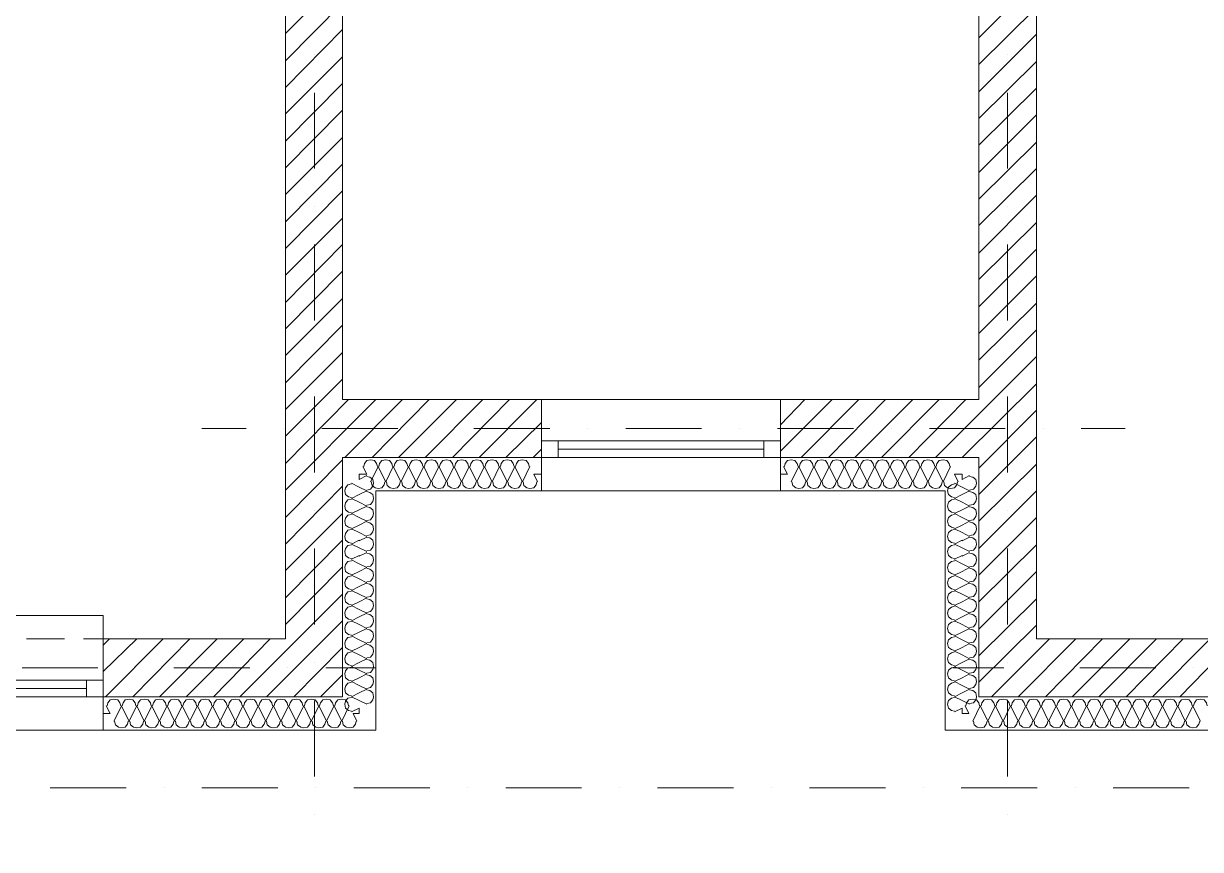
# Model space of a CAD drawing. Header units: millimetres. Extents: x 440 to 72591, y -28954 to 25941.
# Drawn here: x 13177 to 18097, y -24287 to -20837 of the extents above; entities that cross this region are included whole.
import ezdxf

# ---------------------------------------------------------------- set-up
doc = ezdxf.new("R2010")
doc.units = ezdxf.units.MM
doc.layers.add('podkład', color=7, linetype='Continuous')

msp = doc.modelspace()

# ---------------------------------------------------------------- linework, layer by layer
at = {"layer": 'podkład', "color": 7, "lineweight": 5, "transparency": 33554572}
for points in [[(27249.7, -9973.1), (27249.7, -18290.6), (26849.7, -18290.6), (26849.7, -24287.4), (26217.9, -24287.4), (26217.9, -24147.7), (25217.9, -24147.7), (25217.9, -24287.4), (19929, -24287.4), (19929, -23789), (17030.6, -23789), (17030.6, -22789), (14649.7, -22789), (14649.7, -23789), (11751.2, -23789)], [(17170.3, -22290.6), (17170.3, -22027.1)], [(16341.7, -22408), (15341.7, -22408)], [(16341.7, -22649.3), (15341.7, -22649.3), (15411.6, -22649.3), (16271.9, -22649.3), (16271.9, -22579.4)], [(16341.7, -22579.4), (15341.7, -22579.4)], [(15411.6, -22579.4), (15411.6, -22649.3)], [(16271.9, -22614.4), (15411.6, -22614.4)], [(15341.7, -22789), (15341.7, -22649.3), (16341.7, -22649.3), (16341.7, -22789)], [(17411.6, -22738.2), (17411.6, -23001.7)], [(15192.5, -22789), (14932.2, -22789)], [(17411.6, -22979.4), (17411.6, -23239.8)], [(12313.1, -23408), (12313.1, -23309.6), (13510, -23309.6), (13510, -23408)], [(17795.7, -23408), (18056, -23408)], [(13510, -23579.4), (12313.1, -23579.4)], [(13510, -23789), (13510, -23649.3), (13440.1, -23649.3), (12383, -23649.3), (12383, -23579.4)], [(13440.1, -23614.4), (12383, -23614.4)], [(13440.1, -23579.4), (13440.1, -23649.3)]]:
    msp.add_lwpolyline(points, dxfattribs=at)
at = {"layer": 'podkład', "color": 1, "lineweight": 5, "transparency": 33554572}
for points in [[(11452.8, -19830.2), (14271.9, -19830.2), (14271.9, -23408), (13510, -23408), (13510, -23649.3), (14510, -23649.3), (14510, -22649.3), (15341.7, -22649.3), (15341.7, -22408), (14510, -22408), (14510, -17909.6), (14351.2, -17909.6), (14351.2, -17760.4), (14271.9, -17760.4), (14271.9, -18030.2), (13471.9, -18030.2), (13471.9, -17760.4), (13392.5, -17760.4), (13392.5, -17909.6), (11271.9, -17909.6)], [(18170.3, -23649.3), (17170.3, -23649.3), (17170.3, -22649.3), (16341.7, -22649.3), (16341.7, -22408), (17170.3, -22408), (17170.3, -17909.6), (17332.2, -17909.6), (17332.2, -17760.4), (17411.6, -17760.4), (17411.6, -18030.2), (18211.6, -18030.2)], [(20230.6, -19830.2), (17411.6, -19830.2), (17411.6, -23408), (18170.3, -23408)]]:
    msp.add_lwpolyline(points, dxfattribs=at)
at = {"layer": 'podkład', "color": 8, "lineweight": 5, "true_color": 0x808080, "transparency": 33554572}
for points in [[(14271.9, -20877.9), (14510, -20639.8)], [(17170.3, -20896.9), (17411.6, -20655.6)], [(14271.9, -20992.1), (14510, -20750.9)], [(17170.3, -21008), (17411.6, -20769.9)], [(14271.9, -21103.3), (14510, -20862)], [(17170.3, -21122.3), (17411.6, -20881)], [(14271.9, -21214.4), (14510, -20976.3)], [(17170.3, -21233.4), (17411.6, -20995.3)], [(14271.9, -21328.6), (14510, -21087.4)], [(17170.3, -21344.5), (17411.6, -21106.4)], [(14271.9, -21439.8), (14510, -21198.5)], [(17170.3, -21458.8), (17411.6, -21217.5)], [(14271.9, -21550.9), (14510, -21312.8)], [(17170.3, -21569.9), (17411.6, -21331.8)], [(14271.9, -21665.2), (14510, -21423.9)], [(17170.3, -21681), (17411.6, -21442.9)], [(14271.9, -21776.3), (14510, -21535)], [(17170.3, -21795.3), (17411.6, -21554)], [(14271.9, -21887.4), (14510, -21649.3)], [(17170.3, -21906.4), (17411.6, -21668.3)], [(14271.9, -22001.7), (14510, -21760.4)], [(17170.3, -22020.7), (17411.6, -21779.4)], [(14271.9, -22112.8), (14510, -21871.5)], [(17170.3, -22131.8), (17411.6, -21890.6)], [(14271.9, -22223.9), (14510, -21985.8)], [(17170.3, -22242.9), (17411.6, -22004.8)], [(14271.9, -22338.2), (14510, -22096.9)], [(17170.3, -22357.2), (17411.6, -22116)], [(14271.9, -22449.3), (14510, -22211.2)], [(16989.3, -22649.3), (17411.6, -22227.1)], [(14271.9, -22560.4), (14510, -22322.3)], [(17100.4, -22649.3), (17411.6, -22341.3)], [(14271.9, -22674.7), (14535.4, -22408)], [(14271.9, -22785.8), (14649.7, -22408)], [(14519.5, -22649.3), (14760.8, -22408)], [(14633.8, -22649.3), (14871.9, -22408)], [(14744.9, -22649.3), (14986.2, -22408)], [(14856, -22649.3), (15097.3, -22408)], [(14970.3, -22649.3), (15208.4, -22408)], [(15081.4, -22649.3), (15322.7, -22408)], [(16341.7, -22512.8), (16443.3, -22408)], [(16341.7, -22623.9), (16557.6, -22408)], [(16427.4, -22649.3), (16668.7, -22408)], [(16541.7, -22649.3), (16779.8, -22408)], [(16652.8, -22649.3), (16894.1, -22408)], [(16763.9, -22649.3), (17005.2, -22408)], [(16878.2, -22649.3), (17116.3, -22408)], [(17170.3, -22693.7), (17411.6, -22452.5)], [(15192.5, -22649.3), (15341.7, -22503.3)], [(17170.3, -22804.8), (17411.6, -22563.6)], [(15306.8, -22649.3), (15341.7, -22614.4)], [(14271.9, -22900.1), (14510, -22658.8)], [(14656, -22687.4), (14652.8, -22674.7), (14643.3, -22662), (14627.4, -22658.8), (14611.6, -22662), (14602, -22674.7), (14598.9, -22687.4)], [(14719.5, -22687.4), (14716.3, -22674.7), (14706.8, -22662), (14690.9, -22658.8), (14675.1, -22662), (14665.5, -22674.7), (14662.4, -22687.4)], [(14783, -22687.4), (14779.8, -22674.7), (14770.3, -22662), (14754.4, -22658.8), (14738.5, -22662), (14729, -22674.7), (14725.8, -22687.4)], [(14846.5, -22687.4), (14843.3, -22674.7), (14833.8, -22662), (14817.9, -22658.8), (14802, -22662), (14792.5, -22674.7), (14789.3, -22687.4)], [(14910, -22687.4), (14906.8, -22674.7), (14897.3, -22662), (14881.4, -22658.8), (14865.5, -22662), (14856, -22674.7), (14852.8, -22687.4)], [(14973.5, -22687.4), (14970.3, -22674.7), (14960.8, -22662), (14944.9, -22658.8), (14929, -22662), (14919.5, -22674.7), (14916.3, -22687.4)], [(15037, -22687.4), (15033.8, -22674.7), (15024.3, -22662), (15008.4, -22658.8), (14992.5, -22662), (14983, -22674.7), (14979.8, -22687.4)], [(15100.4, -22687.4), (15097.3, -22674.7), (15087.8, -22662), (15071.9, -22658.8), (15056, -22662), (15046.5, -22674.7), (15043.3, -22687.4)], [(15163.9, -22687.4), (15160.8, -22674.7), (15151.2, -22662), (15135.4, -22658.8), (15119.5, -22662), (15110, -22674.7), (15106.8, -22687.4)], [(15227.4, -22687.4), (15224.3, -22674.7), (15214.7, -22662), (15198.9, -22658.8), (15183, -22662), (15173.5, -22674.7), (15170.3, -22687.4)], [(15290.9, -22687.4), (15287.8, -22674.7), (15278.2, -22662), (15262.4, -22658.8), (15246.5, -22662), (15237, -22674.7), (15233.8, -22687.4)], [(16414.7, -22687.4), (16411.6, -22674.7), (16402, -22662), (16386.2, -22658.8), (16370.3, -22662), (16360.8, -22674.7), (16357.6, -22687.4)], [(16478.2, -22687.4), (16475.1, -22674.7), (16465.5, -22662), (16449.7, -22658.8), (16433.8, -22662), (16424.3, -22674.7), (16421.1, -22687.4)], [(16541.7, -22687.4), (16538.5, -22674.7), (16529, -22662), (16513.1, -22658.8), (16497.3, -22662), (16487.8, -22674.7), (16484.6, -22687.4)], [(16605.2, -22687.4), (16602, -22674.7), (16592.5, -22662), (16576.6, -22658.8), (16560.8, -22662), (16551.2, -22674.7), (16548.1, -22687.4)], [(16668.7, -22687.4), (16665.5, -22674.7), (16656, -22662), (16640.1, -22658.8), (16624.3, -22662), (16614.7, -22674.7), (16611.6, -22687.4)], [(16732.2, -22687.4), (16729, -22674.7), (16719.5, -22662), (16703.6, -22658.8), (16687.8, -22662), (16678.2, -22674.7), (16675.1, -22687.4)], [(16795.7, -22687.4), (16792.5, -22674.7), (16783, -22662), (16767.1, -22658.8), (16751.2, -22662), (16741.7, -22674.7), (16738.5, -22687.4)], [(16859.2, -22687.4), (16856, -22674.7), (16846.5, -22662), (16830.6, -22658.8), (16814.7, -22662), (16805.2, -22674.7), (16802, -22687.4)], [(16922.7, -22687.4), (16919.5, -22674.7), (16910, -22662), (16894.1, -22658.8), (16878.2, -22662), (16868.7, -22674.7), (16865.5, -22687.4)], [(16986.2, -22687.4), (16983, -22674.7), (16973.5, -22662), (16957.6, -22658.8), (16941.7, -22662), (16932.2, -22674.7), (16929, -22687.4)], [(17049.7, -22687.4), (17046.5, -22674.7), (17037, -22662), (17021.1, -22658.8), (17005.2, -22662), (16995.7, -22674.7), (16992.5, -22687.4)], [(17170.3, -22916), (17411.6, -22677.9)], [(14595.7, -22687.4), (14611.6, -22719.1), (14579.8, -22719.1), (14579.8, -22741.3), (14611.6, -22725.5)], [(14611.6, -22785.8), (14627.4, -22782.6), (14637, -22769.9), (14640.1, -22757.2), (14637, -22741.3), (14624.3, -22731.8), (14611.6, -22728.6)], [(15294.1, -22687.4), (15278.2, -22719.1), (15262.4, -22750.9), (15246.5, -22719.1), (15230.6, -22687.4), (15214.7, -22719.1), (15198.9, -22750.9), (15183, -22719.1), (15167.1, -22687.4), (15151.2, -22719.1), (15135.4, -22750.9), (15119.5, -22719.1), (15103.6, -22687.4), (15087.8, -22719.1), (15071.9, -22750.9), (15056, -22719.1), (15040.1, -22687.4), (15024.3, -22719.1), (15008.4, -22750.9), (14992.5, -22719.1), (14976.6, -22687.4), (14960.8, -22719.1), (14944.9, -22750.9), (14929, -22719.1), (14913.1, -22687.4), (14897.3, -22719.1), (14881.4, -22750.9), (14865.5, -22719.1), (14849.7, -22687.4), (14833.8, -22719.1), (14817.9, -22750.9), (14802, -22719.1), (14786.2, -22687.4), (14770.3, -22719.1), (14754.4, -22750.9), (14738.5, -22719.1), (14722.7, -22687.4), (14706.8, -22719.1), (14690.9, -22750.9), (14675.1, -22719.1), (14659.2, -22687.4), (14643.3, -22719.1), (14627.4, -22750.9)], [(15341.7, -22719.1), (15310, -22719.1), (15325.8, -22750.9)], [(16341.7, -22719.1), (16370.3, -22719.1), (16354.4, -22687.4)], [(17052.8, -22687.4), (17037, -22719.1), (17021.1, -22750.9), (17005.2, -22719.1), (16989.3, -22687.4), (16973.5, -22719.1), (16957.6, -22750.9), (16941.7, -22719.1), (16925.8, -22687.4), (16910, -22719.1), (16894.1, -22750.9), (16878.2, -22719.1), (16862.4, -22687.4), (16846.5, -22719.1), (16830.6, -22750.9), (16814.7, -22719.1), (16798.9, -22687.4), (16783, -22719.1), (16767.1, -22750.9), (16751.2, -22719.1), (16735.4, -22687.4), (16719.5, -22719.1), (16703.6, -22750.9), (16687.8, -22719.1), (16671.9, -22687.4), (16656, -22719.1), (16640.1, -22750.9), (16624.3, -22719.1), (16608.4, -22687.4), (16592.5, -22719.1), (16576.6, -22750.9), (16560.8, -22719.1), (16544.9, -22687.4), (16529, -22719.1), (16513.1, -22750.9), (16497.3, -22719.1), (16481.4, -22687.4), (16465.5, -22719.1), (16449.7, -22750.9), (16433.8, -22719.1), (16417.9, -22687.4), (16402, -22719.1), (16386.2, -22750.9)], [(17132.2, -22725.5), (17100.4, -22741.3), (17100.4, -22719.1), (17068.7, -22719.1), (17084.6, -22750.9)], [(17132.2, -22785.8), (17148.1, -22782.6), (17157.6, -22769.9), (17160.8, -22757.2), (17157.6, -22741.3), (17144.9, -22731.8), (17132.2, -22728.6)], [(14271.9, -23011.2), (14510, -22769.9)], [(14548.1, -22760.4), (14532.2, -22763.6), (14522.7, -22776.3), (14519.5, -22789), (14522.7, -22804.8), (14535.4, -22814.4), (14548.1, -22817.5)], [(14611.6, -22979.4), (14579.8, -22963.6), (14548.1, -22947.7), (14579.8, -22931.8), (14611.6, -22916), (14579.8, -22900.1), (14548.1, -22884.2), (14579.8, -22868.3), (14611.6, -22852.5), (14579.8, -22836.6), (14548.1, -22820.7), (14579.8, -22804.8), (14611.6, -22789), (14579.8, -22773.1), (14548.1, -22757.2)], [(14630.6, -22750.9), (14633.8, -22766.7), (14646.5, -22776.3), (14659.2, -22779.4), (14675.1, -22776.3), (14684.6, -22763.6), (14687.8, -22750.9)], [(14694.1, -22750.9), (14697.3, -22766.7), (14710, -22776.3), (14722.7, -22779.4), (14738.5, -22776.3), (14748.1, -22763.6), (14751.2, -22750.9)], [(14757.6, -22750.9), (14760.8, -22766.7), (14773.5, -22776.3), (14786.2, -22779.4), (14802, -22776.3), (14811.6, -22763.6), (14814.7, -22750.9)], [(14821.1, -22750.9), (14824.3, -22766.7), (14837, -22776.3), (14849.7, -22779.4), (14865.5, -22776.3), (14875.1, -22763.6), (14878.2, -22750.9)], [(14884.6, -22750.9), (14887.7, -22766.7), (14900.4, -22776.3), (14913.1, -22779.4), (14929, -22776.3), (14938.5, -22763.6), (14941.7, -22750.9)], [(14948.1, -22750.9), (14951.2, -22766.7), (14963.9, -22776.3), (14976.6, -22779.4), (14992.5, -22776.3), (15002, -22763.6), (15005.2, -22750.9)], [(15011.6, -22750.9), (15014.7, -22766.7), (15027.4, -22776.3), (15040.1, -22779.4), (15056, -22776.3), (15065.5, -22763.6), (15068.7, -22750.9)], [(15075.1, -22750.9), (15078.2, -22766.7), (15090.9, -22776.3), (15103.6, -22779.4), (15119.5, -22776.3), (15129, -22763.6), (15132.2, -22750.9)], [(15138.5, -22750.9), (15141.7, -22766.7), (15154.4, -22776.3), (15167.1, -22779.4), (15183, -22776.3), (15192.5, -22763.6), (15195.7, -22750.9)], [(15202, -22750.9), (15205.2, -22766.7), (15217.9, -22776.3), (15230.6, -22779.4), (15246.5, -22776.3), (15256, -22763.6), (15259.2, -22750.9)], [(15265.5, -22750.9), (15268.7, -22766.7), (15281.4, -22776.3), (15294.1, -22779.4), (15310, -22776.3), (15319.5, -22763.6), (15322.7, -22750.9)], [(16389.3, -22750.9), (16392.5, -22766.7), (16405.2, -22776.3), (16417.9, -22779.4), (16433.8, -22776.3), (16443.3, -22763.6), (16446.5, -22750.9)], [(16452.8, -22750.9), (16456, -22766.7), (16468.7, -22776.3), (16481.4, -22779.4), (16497.3, -22776.3), (16506.8, -22763.6), (16510, -22750.9)], [(16516.3, -22750.9), (16519.5, -22766.7), (16532.2, -22776.3), (16544.9, -22779.4), (16560.8, -22776.3), (16570.3, -22763.6), (16573.5, -22750.9)], [(16579.8, -22750.9), (16583, -22766.7), (16595.7, -22776.3), (16608.4, -22779.4), (16624.3, -22776.3), (16633.8, -22763.6), (16637, -22750.9)], [(16643.3, -22750.9), (16646.5, -22766.7), (16659.2, -22776.3), (16671.9, -22779.4), (16687.8, -22776.3), (16697.3, -22763.6), (16700.4, -22750.9)], [(16706.8, -22750.9), (16710, -22766.7), (16722.7, -22776.3), (16735.4, -22779.4), (16751.2, -22776.3), (16760.8, -22763.6), (16763.9, -22750.9)], [(16770.3, -22750.9), (16773.5, -22766.7), (16786.2, -22776.3), (16798.9, -22779.4), (16814.7, -22776.3), (16824.3, -22763.6), (16827.4, -22750.9)], [(16833.8, -22750.9), (16837, -22766.7), (16849.7, -22776.3), (16862.4, -22779.4), (16878.2, -22776.3), (16887.7, -22763.6), (16890.9, -22750.9)], [(16897.3, -22750.9), (16900.4, -22766.7), (16913.1, -22776.3), (16925.8, -22779.4), (16941.7, -22776.3), (16951.2, -22763.6), (16954.4, -22750.9)], [(16960.8, -22750.9), (16963.9, -22766.7), (16976.6, -22776.3), (16989.3, -22779.4), (17005.2, -22776.3), (17014.7, -22763.6), (17017.9, -22750.9)], [(17024.3, -22750.9), (17027.4, -22766.7), (17040.1, -22776.3), (17052.8, -22779.4), (17068.7, -22776.3), (17078.2, -22763.6), (17081.4, -22750.9)], [(17068.7, -22760.4), (17056, -22763.6), (17043.3, -22773.1), (17040.1, -22789), (17043.3, -22804.8), (17056, -22814.4), (17068.7, -22817.5)], [(17132.2, -22979.4), (17100.4, -22963.6), (17068.7, -22947.7), (17100.4, -22931.8), (17132.2, -22916), (17100.4, -22900.1), (17068.7, -22884.2), (17100.4, -22868.3), (17132.2, -22852.5), (17100.4, -22836.6), (17068.7, -22820.7), (17100.4, -22804.8), (17132.2, -22789), (17100.4, -22773.1), (17068.7, -22757.2)], [(14548.1, -22823.9), (14532.2, -22827.1), (14522.7, -22839.8), (14519.5, -22852.5), (14522.7, -22868.3), (14535.4, -22877.9), (14548.1, -22881)], [(14611.6, -22849.3), (14627.4, -22846.1), (14637, -22833.4), (14640.1, -22820.7), (14637, -22804.8), (14624.3, -22795.3), (14611.6, -22792.1)], [(17068.7, -22823.9), (17056, -22827.1), (17043.3, -22836.6), (17040.1, -22852.5), (17043.3, -22868.3), (17056, -22877.9), (17068.7, -22881)], [(17132.2, -22849.3), (17148.1, -22846.1), (17157.6, -22833.4), (17160.8, -22820.7), (17157.6, -22804.8), (17144.9, -22795.3), (17132.2, -22792.1)], [(17170.3, -23030.2), (17411.6, -22789)], [(14611.6, -22912.8), (14627.4, -22909.6), (14637, -22896.9), (14640.1, -22884.2), (14637, -22868.3), (14624.3, -22858.8), (14611.6, -22855.6)], [(17132.2, -22912.8), (17148.1, -22909.6), (17157.6, -22896.9), (17160.8, -22884.2), (17157.6, -22868.3), (17144.9, -22858.8), (17132.2, -22855.6)], [(14271.9, -23122.3), (14510, -22884.2)], [(14548.1, -22887.4), (14532.2, -22890.6), (14522.7, -22903.3), (14519.5, -22916), (14522.7, -22931.8), (14535.4, -22941.3), (14548.1, -22944.5)], [(14611.6, -22976.3), (14627.4, -22973.1), (14637, -22960.4), (14640.1, -22947.7), (14637, -22931.8), (14624.3, -22922.3), (14611.6, -22919.1)], [(17068.7, -22887.4), (17056, -22890.6), (17043.3, -22900.1), (17040.1, -22916), (17043.3, -22931.8), (17056, -22941.3), (17068.7, -22944.5)], [(17132.2, -22976.3), (17148.1, -22973.1), (17157.6, -22960.4), (17160.8, -22947.7), (17157.6, -22931.8), (17144.9, -22922.3), (17132.2, -22919.1)], [(17170.3, -23141.3), (17411.6, -22900.1)], [(14548.1, -22950.9), (14532.2, -22954), (14522.7, -22966.7), (14519.5, -22979.4), (14522.7, -22995.3), (14535.4, -23004.8), (14548.1, -23008)], [(17068.7, -22950.9), (17056, -22954), (17043.3, -22963.6), (17040.1, -22979.4), (17043.3, -22995.3), (17056, -23004.8), (17068.7, -23008)], [(14271.9, -23236.6), (14510, -22995.3)], [(14548.1, -23014.4), (14532.2, -23017.5), (14522.7, -23030.2), (14519.5, -23042.9), (14522.7, -23058.8), (14535.4, -23068.3), (14548.1, -23071.5)], [(14611.6, -23039.8), (14627.4, -23036.6), (14637, -23023.9), (14640.1, -23011.2), (14637, -22995.3), (14624.3, -22985.8), (14611.6, -22982.6), (14579.8, -22998.5), (14579.8, -22995.3), (14548.1, -23011.2), (14579.8, -23027.1), (14611.6, -23042.9)], [(17068.7, -23014.4), (17056, -23017.5), (17043.3, -23027.1), (17040.1, -23042.9), (17043.3, -23058.8), (17056, -23068.3), (17068.7, -23071.5)], [(17132.2, -23039.8), (17148.1, -23036.6), (17157.6, -23023.9), (17160.8, -23011.2), (17157.6, -22995.3), (17144.9, -22985.8), (17132.2, -22982.6), (17100.4, -22998.5), (17100.4, -22995.3), (17068.7, -23011.2), (17100.4, -23027.1), (17132.2, -23042.9)], [(17170.3, -23252.5), (17411.6, -23014.4)], [(14611.6, -23046.1), (14579.8, -23062), (14579.8, -23058.8), (14548.1, -23074.7)], [(14611.6, -23106.4), (14627.4, -23103.3), (14637, -23090.6), (14640.1, -23077.9), (14637, -23062), (14624.3, -23052.5), (14611.6, -23049.3)], [(17132.2, -23046.1), (17100.4, -23062), (17100.4, -23058.8), (17068.7, -23074.7)], [(17132.2, -23106.4), (17148.1, -23103.3), (17157.6, -23090.6), (17160.8, -23077.9), (17157.6, -23062), (17144.9, -23052.5), (17132.2, -23049.3)], [(14271.9, -23347.7), (14510, -23106.4)], [(14548.1, -23081), (14532.2, -23084.2), (14522.7, -23096.9), (14519.5, -23109.6), (14522.7, -23125.5), (14535.4, -23135), (14548.1, -23138.2)], [(14611.6, -23681), (14579.8, -23665.2), (14548.1, -23649.3), (14579.8, -23633.4), (14611.6, -23617.5), (14579.8, -23601.7), (14548.1, -23585.8), (14579.8, -23569.9), (14611.6, -23554), (14579.8, -23538.2), (14548.1, -23522.3), (14579.8, -23506.4), (14611.6, -23490.6), (14579.8, -23474.7), (14548.1, -23458.8), (14579.8, -23442.9), (14611.6, -23427.1), (14579.8, -23411.2), (14548.1, -23395.3), (14579.8, -23379.4), (14611.6, -23363.6), (14579.8, -23347.7), (14548.1, -23331.8), (14579.8, -23315.9), (14611.6, -23300.1), (14579.8, -23284.2), (14548.1, -23268.3), (14579.8, -23252.5), (14611.6, -23236.6), (14579.8, -23220.7), (14548.1, -23204.8), (14579.8, -23189), (14611.6, -23173.1), (14579.8, -23157.2), (14548.1, -23141.3), (14579.8, -23125.5), (14611.6, -23109.6), (14579.8, -23093.7), (14548.1, -23077.9)], [(14611.6, -23169.9), (14627.4, -23166.7), (14637, -23154), (14640.1, -23141.3), (14637, -23125.5), (14624.3, -23116), (14611.6, -23112.8)], [(17068.7, -23081), (17056, -23084.2), (17043.3, -23093.7), (17040.1, -23109.6), (17043.3, -23125.5), (17056, -23135), (17068.7, -23138.2)], [(17132.2, -23681), (17100.4, -23665.2), (17068.7, -23649.3), (17100.4, -23633.4), (17132.2, -23617.5), (17100.4, -23601.7), (17068.7, -23585.8), (17100.4, -23569.9), (17132.2, -23554), (17100.4, -23538.2), (17068.7, -23522.3), (17100.4, -23506.4), (17132.2, -23490.6), (17100.4, -23474.7), (17068.7, -23458.8), (17100.4, -23442.9), (17132.2, -23427.1), (17100.4, -23411.2), (17068.7, -23395.3), (17100.4, -23379.4), (17132.2, -23363.6), (17100.4, -23347.7), (17068.7, -23331.8), (17100.4, -23315.9), (17132.2, -23300.1), (17100.4, -23284.2), (17068.7, -23268.3), (17100.4, -23252.5), (17132.2, -23236.6), (17100.4, -23220.7), (17068.7, -23204.8), (17100.4, -23189), (17132.2, -23173.1), (17100.4, -23157.2), (17068.7, -23141.3), (17100.4, -23125.5), (17132.2, -23109.6), (17100.4, -23093.7), (17068.7, -23077.9)], [(17132.2, -23169.9), (17148.1, -23166.7), (17157.6, -23154), (17160.8, -23141.3), (17157.6, -23125.5), (17144.9, -23116), (17132.2, -23112.8)], [(17170.3, -23366.7), (17411.6, -23125.5)], [(14548.1, -23144.5), (14532.2, -23147.7), (14522.7, -23160.4), (14519.5, -23173.1), (14522.7, -23189), (14535.4, -23198.5), (14548.1, -23201.7)], [(17068.7, -23144.5), (17056, -23147.7), (17043.3, -23157.2), (17040.1, -23173.1), (17043.3, -23189), (17056, -23198.5), (17068.7, -23201.7)], [(14081.4, -23649.3), (14510, -23220.7)], [(14548.1, -23208), (14532.2, -23211.2), (14522.7, -23223.9), (14519.5, -23236.6), (14522.7, -23252.5), (14535.4, -23262), (14548.1, -23265.2)], [(14611.6, -23233.4), (14627.4, -23230.2), (14637, -23217.5), (14640.1, -23204.8), (14637, -23189), (14624.3, -23179.4), (14611.6, -23176.3)], [(17068.7, -23208), (17056, -23211.2), (17043.3, -23220.7), (17040.1, -23236.6), (17043.3, -23252.5), (17056, -23262), (17068.7, -23265.2)], [(17132.2, -23233.4), (17148.1, -23230.2), (17157.6, -23217.5), (17160.8, -23204.8), (17157.6, -23189), (17144.9, -23179.4), (17132.2, -23176.3)], [(14548.1, -23271.5), (14532.2, -23274.7), (14522.7, -23287.4), (14519.5, -23300.1), (14522.7, -23315.9), (14535.4, -23325.5), (14548.1, -23328.6)], [(14611.6, -23296.9), (14627.4, -23293.7), (14637, -23281), (14640.1, -23268.3), (14637, -23252.5), (14624.3, -23242.9), (14611.6, -23239.8)], [(17068.7, -23271.5), (17056, -23274.7), (17043.3, -23284.2), (17040.1, -23300.1), (17043.3, -23315.9), (17056, -23325.5), (17068.7, -23328.6)], [(17132.2, -23296.9), (17148.1, -23293.7), (17157.6, -23281), (17160.8, -23268.3), (17157.6, -23252.5), (17144.9, -23242.9), (17132.2, -23239.8)], [(17170.3, -23477.9), (17411.6, -23239.8)], [(14611.6, -23360.4), (14627.4, -23357.2), (14637, -23344.5), (14640.1, -23331.8), (14637, -23315.9), (14624.3, -23306.4), (14611.6, -23303.3)], [(17132.2, -23360.4), (17148.1, -23357.2), (17157.6, -23344.5), (17160.8, -23331.8), (17157.6, -23315.9), (17144.9, -23306.4), (17132.2, -23303.3)], [(14192.5, -23649.3), (14510, -23331.8)], [(14548.1, -23335), (14532.2, -23338.2), (14522.7, -23350.9), (14519.5, -23363.6), (14522.7, -23379.4), (14535.4, -23389), (14548.1, -23392.1)], [(14611.6, -23423.9), (14627.4, -23420.7), (14637, -23408), (14640.1, -23395.3), (14637, -23379.4), (14624.3, -23369.9), (14611.6, -23366.7)], [(17068.7, -23335), (17056, -23338.2), (17043.3, -23347.7), (17040.1, -23363.6), (17043.3, -23379.4), (17056, -23389), (17068.7, -23392.1)], [(17132.2, -23423.9), (17148.1, -23420.7), (17157.6, -23408), (17160.8, -23395.3), (17157.6, -23379.4), (17144.9, -23369.9), (17132.2, -23366.7)], [(17170.3, -23589), (17411.6, -23350.9)], [(13510, -23433.4), (13535.4, -23408)], [(13510, -23544.5), (13649.7, -23408)], [(13519.5, -23649.3), (13760.8, -23408)], [(13633.8, -23649.3), (13871.9, -23408)], [(13744.9, -23649.3), (13986.2, -23408)], [(13856, -23649.3), (14097.3, -23408)], [(13970.3, -23649.3), (14208.4, -23408)], [(14548.1, -23398.5), (14532.2, -23401.7), (14522.7, -23414.4), (14519.5, -23427.1), (14522.7, -23442.9), (14535.4, -23452.5), (14548.1, -23455.6)], [(17068.7, -23398.5), (17056, -23401.7), (17043.3, -23411.2), (17040.1, -23427.1), (17043.3, -23442.9), (17056, -23452.5), (17068.7, -23455.6)], [(17224.3, -23649.3), (17465.5, -23408)], [(17335.4, -23649.3), (17576.6, -23408)], [(17449.7, -23649.3), (17687.7, -23408)], [(17560.8, -23649.3), (17802, -23408)], [(17671.9, -23649.3), (17913.1, -23408)], [(17786.2, -23649.3), (18024.3, -23408)], [(17897.3, -23649.3), (18138.5, -23408)], [(14306.8, -23649.3), (14510, -23442.9)], [(14548.1, -23462), (14532.2, -23465.2), (14522.7, -23477.9), (14519.5, -23490.6), (14522.7, -23506.4), (14535.4, -23516), (14548.1, -23519.1)], [(14611.6, -23487.4), (14627.4, -23484.2), (14637, -23471.5), (14640.1, -23458.8), (14637, -23442.9), (14624.3, -23433.4), (14611.6, -23430.2)], [(17068.7, -23462), (17056, -23465.2), (17043.3, -23474.7), (17040.1, -23490.6), (17043.3, -23506.4), (17056, -23516), (17068.7, -23519.1)], [(17132.2, -23487.4), (17148.1, -23484.2), (17157.6, -23471.5), (17160.8, -23458.8), (17157.6, -23442.9), (17144.9, -23433.4), (17132.2, -23430.2)], [(14611.6, -23550.9), (14627.4, -23547.7), (14637, -23535), (14640.1, -23522.3), (14637, -23506.4), (14624.3, -23496.9), (14611.6, -23493.7)], [(17132.2, -23550.9), (17148.1, -23547.7), (17157.6, -23535), (17160.8, -23522.3), (17157.6, -23506.4), (17144.9, -23496.9), (17132.2, -23493.7)], [(18011.6, -23649.3), (18170.3, -23487.4)], [(14417.9, -23649.3), (14510, -23557.2)], [(14548.1, -23525.5), (14532.2, -23528.6), (14522.7, -23541.3), (14519.5, -23554), (14522.7, -23569.9), (14535.4, -23579.4), (14548.1, -23582.6)], [(14611.6, -23614.4), (14627.4, -23611.2), (14637, -23598.5), (14640.1, -23585.8), (14637, -23569.9), (14624.3, -23560.4), (14611.6, -23557.2)], [(17068.7, -23525.5), (17056, -23528.6), (17043.3, -23538.2), (17040.1, -23554), (17043.3, -23569.9), (17056, -23579.4), (17068.7, -23582.6)], [(17132.2, -23614.4), (17148.1, -23611.2), (17157.6, -23598.5), (17160.8, -23585.8), (17157.6, -23569.9), (17144.9, -23560.4), (17132.2, -23557.2)], [(14548.1, -23589), (14532.2, -23592.1), (14522.7, -23604.8), (14519.5, -23617.5), (14522.7, -23633.4), (14535.4, -23642.9), (14548.1, -23646.1)], [(17068.7, -23589), (17056, -23592.1), (17043.3, -23601.7), (17040.1, -23617.5), (17043.3, -23633.4), (17056, -23642.9), (17068.7, -23646.1)], [(13583, -23687.4), (13579.8, -23674.7), (13570.3, -23662), (13554.4, -23658.8), (13538.5, -23662), (13529, -23674.7), (13525.8, -23687.4)], [(13646.5, -23687.4), (13643.3, -23674.7), (13633.8, -23662), (13617.9, -23658.8), (13602, -23662), (13592.5, -23674.7), (13589.3, -23687.4)], [(13710, -23687.4), (13706.8, -23674.7), (13697.3, -23662), (13681.4, -23658.8), (13665.5, -23662), (13656, -23674.7), (13652.8, -23687.4)], [(13773.5, -23687.4), (13770.3, -23674.7), (13760.8, -23662), (13744.9, -23658.8), (13729, -23662), (13719.5, -23674.7), (13716.3, -23687.4)], [(13837, -23687.4), (13833.8, -23674.7), (13824.3, -23662), (13808.4, -23658.8), (13792.5, -23662), (13783, -23674.7), (13779.8, -23687.4)], [(13900.4, -23687.4), (13897.3, -23674.7), (13887.8, -23662), (13871.9, -23658.8), (13856, -23662), (13846.5, -23674.7), (13843.3, -23687.4)], [(13963.9, -23687.4), (13960.8, -23674.7), (13951.2, -23662), (13935.4, -23658.8), (13919.5, -23662), (13910, -23674.7), (13906.8, -23687.4)], [(14027.4, -23687.4), (14024.3, -23674.7), (14014.7, -23662), (13998.9, -23658.8), (13983, -23662), (13973.5, -23674.7), (13970.3, -23687.4)], [(14090.9, -23687.4), (14087.8, -23674.7), (14078.2, -23662), (14062.4, -23658.8), (14046.5, -23662), (14037, -23674.7), (14033.8, -23687.4)], [(14154.4, -23687.4), (14151.2, -23674.7), (14141.7, -23662), (14125.8, -23658.8), (14110, -23662), (14100.5, -23674.7), (14097.3, -23687.4)], [(14217.9, -23687.4), (14214.7, -23674.7), (14205.2, -23662), (14189.3, -23658.8), (14173.5, -23662), (14163.9, -23674.7), (14160.8, -23687.4)], [(14281.4, -23687.4), (14278.2, -23674.7), (14268.7, -23662), (14252.8, -23658.8), (14237, -23662), (14227.4, -23674.7), (14224.3, -23687.4)], [(14344.9, -23687.4), (14341.7, -23674.7), (14332.2, -23662), (14316.3, -23658.8), (14300.4, -23662), (14290.9, -23674.7), (14287.8, -23687.4)], [(14408.4, -23687.4), (14405.2, -23674.7), (14395.7, -23662), (14379.8, -23658.8), (14363.9, -23662), (14354.4, -23674.7), (14351.2, -23687.4)], [(14471.9, -23687.4), (14468.7, -23674.7), (14459.2, -23662), (14443.3, -23658.8), (14427.4, -23662), (14417.9, -23674.7), (14414.7, -23687.4)], [(14535.4, -23687.4), (14532.2, -23674.7), (14522.7, -23662), (14506.8, -23658.8), (14490.9, -23662), (14481.4, -23674.7), (14478.2, -23687.4)], [(14548.1, -23652.5), (14532.2, -23655.6), (14522.7, -23668.3), (14519.5, -23681), (14522.7, -23696.9), (14535.4, -23706.4), (14548.1, -23709.6)], [(14611.6, -23677.9), (14627.4, -23674.7), (14637, -23662), (14640.1, -23649.3), (14637, -23633.4), (14624.3, -23623.9), (14611.6, -23620.7)], [(17068.7, -23652.5), (17056, -23655.6), (17043.3, -23665.2), (17040.1, -23681), (17043.3, -23696.9), (17056, -23706.4), (17068.7, -23709.6)], [(17173.5, -23687.4), (17170.3, -23674.7), (17160.8, -23662), (17144.9, -23658.8), (17129, -23662), (17119.5, -23674.7), (17116.3, -23687.4)], [(17132.2, -23677.9), (17148.1, -23674.7), (17157.6, -23662), (17160.8, -23649.3), (17157.6, -23633.4), (17144.9, -23623.9), (17132.2, -23620.7)], [(17237, -23687.4), (17233.8, -23674.7), (17224.3, -23662), (17208.4, -23658.8), (17192.5, -23662), (17183, -23674.7), (17179.8, -23687.4)], [(17300.4, -23687.4), (17297.3, -23674.7), (17287.8, -23662), (17271.9, -23658.8), (17256, -23662), (17246.5, -23674.7), (17243.3, -23687.4)], [(17363.9, -23687.4), (17360.8, -23674.7), (17351.2, -23662), (17335.4, -23658.8), (17319.5, -23662), (17310, -23674.7), (17306.8, -23687.4)], [(17427.4, -23687.4), (17424.3, -23674.7), (17414.7, -23662), (17398.9, -23658.8), (17383, -23662), (17373.5, -23674.7), (17370.3, -23687.4)], [(17490.9, -23687.4), (17487.7, -23674.7), (17478.2, -23662), (17462.4, -23658.8), (17446.5, -23662), (17437, -23674.7), (17433.8, -23687.4)], [(17554.4, -23687.4), (17551.2, -23674.7), (17541.7, -23662), (17525.8, -23658.8), (17510, -23662), (17500.4, -23674.7), (17497.3, -23687.4)], [(17617.9, -23687.4), (17614.7, -23674.7), (17605.2, -23662), (17589.3, -23658.8), (17573.5, -23662), (17563.9, -23674.7), (17560.8, -23687.4)], [(17681.4, -23687.4), (17678.2, -23674.7), (17668.7, -23662), (17652.8, -23658.8), (17637, -23662), (17627.4, -23674.7), (17624.3, -23687.4)], [(17744.9, -23687.4), (17741.7, -23674.7), (17732.2, -23662), (17716.3, -23658.8), (17700.4, -23662), (17690.9, -23674.7), (17687.7, -23687.4)], [(17808.4, -23687.4), (17805.2, -23674.7), (17795.7, -23662), (17779.8, -23658.8), (17763.9, -23662), (17754.4, -23674.7), (17751.2, -23687.4)], [(17871.9, -23687.4), (17868.7, -23674.7), (17859.2, -23662), (17843.3, -23658.8), (17827.4, -23662), (17817.9, -23674.7), (17814.7, -23687.4)], [(17935.4, -23687.4), (17932.2, -23674.7), (17922.7, -23662), (17906.8, -23658.8), (17890.9, -23662), (17881.4, -23674.7), (17878.2, -23687.4)], [(17998.9, -23687.4), (17995.7, -23674.7), (17986.2, -23662), (17970.3, -23658.8), (17954.4, -23662), (17944.9, -23674.7), (17941.7, -23687.4)], [(18062.4, -23687.4), (18059.2, -23674.7), (18049.7, -23662), (18033.8, -23658.8), (18017.9, -23662), (18008.4, -23674.7), (18005.2, -23687.4)], [(18125.8, -23687.4), (18122.7, -23674.7), (18113.1, -23662), (18097.3, -23658.8), (18081.4, -23662), (18071.9, -23674.7), (18068.7, -23687.4)], [(13510, -23719.1), (13538.5, -23719.1), (13522.7, -23687.4)], [(14538.5, -23687.4), (14522.7, -23719.1), (14506.8, -23750.9), (14490.9, -23719.1), (14475.1, -23687.4), (14459.2, -23719.1), (14443.3, -23750.9), (14427.4, -23719.1), (14411.6, -23687.4), (14395.7, -23719.1), (14379.8, -23750.9), (14363.9, -23719.1), (14348.1, -23687.4), (14332.2, -23719.1), (14316.3, -23750.9), (14300.4, -23719.1), (14284.6, -23687.4), (14268.7, -23719.1), (14252.8, -23750.9), (14237, -23719.1), (14221.1, -23687.4), (14205.2, -23719.1), (14189.3, -23750.9), (14173.5, -23719.1), (14157.6, -23687.4), (14141.7, -23719.1), (14125.8, -23750.9), (14110, -23719.1), (14094.1, -23687.4), (14078.2, -23719.1), (14062.4, -23750.9), (14046.5, -23719.1), (14030.6, -23687.4), (14014.7, -23719.1), (13998.9, -23750.9), (13983, -23719.1), (13967.1, -23687.4), (13951.2, -23719.1), (13935.4, -23750.9), (13919.5, -23719.1), (13903.6, -23687.4), (13887.8, -23719.1), (13871.9, -23750.9), (13856, -23719.1), (13840.1, -23687.4), (13824.3, -23719.1), (13808.4, -23750.9), (13792.5, -23719.1), (13776.6, -23687.4), (13760.8, -23719.1), (13744.9, -23750.9), (13729, -23719.1), (13713.1, -23687.4), (13697.3, -23719.1), (13681.4, -23750.9), (13665.5, -23719.1), (13649.7, -23687.4), (13633.8, -23719.1), (13617.9, -23750.9), (13602, -23719.1), (13586.2, -23687.4), (13570.3, -23719.1), (13554.4, -23750.9)], [(14570.3, -23750.9), (14554.4, -23719.1), (14579.8, -23719.1), (14579.8, -23696.9), (14548.1, -23712.8)], [(17113.1, -23687.4), (17129, -23719.1), (17100.4, -23719.1), (17100.4, -23696.9), (17068.7, -23712.8)], [(17144.9, -23750.9), (17160.8, -23719.1), (17176.6, -23687.4), (17192.5, -23719.1), (17208.4, -23750.9), (17224.3, -23719.1), (17240.1, -23687.4), (17256, -23719.1), (17271.9, -23750.9), (17287.8, -23719.1), (17303.6, -23687.4), (17319.5, -23719.1), (17335.4, -23750.9), (17351.2, -23719.1), (17367.1, -23687.4), (17383, -23719.1), (17398.9, -23750.9), (17414.7, -23719.1), (17430.6, -23687.4), (17446.5, -23719.1), (17462.4, -23750.9), (17478.2, -23719.1), (17494.1, -23687.4), (17510, -23719.1), (17525.8, -23750.9), (17541.7, -23719.1), (17557.6, -23687.4), (17573.5, -23719.1), (17589.3, -23750.9), (17605.2, -23719.1), (17621.1, -23687.4), (17637, -23719.1), (17652.8, -23750.9), (17668.7, -23719.1), (17684.6, -23687.4), (17700.4, -23719.1), (17716.3, -23750.9), (17732.2, -23719.1), (17748.1, -23687.4), (17763.9, -23719.1), (17779.8, -23750.9), (17795.7, -23719.1), (17811.6, -23687.4), (17827.4, -23719.1), (17843.3, -23750.9), (17859.2, -23719.1), (17875.1, -23687.4), (17890.9, -23719.1), (17906.8, -23750.9), (17922.7, -23719.1), (17938.5, -23687.4), (17954.4, -23719.1), (17970.3, -23750.9), (17986.2, -23719.1), (18002, -23687.4), (18017.9, -23719.1), (18033.8, -23750.9), (18049.7, -23719.1), (18065.5, -23687.4), (18081.4, -23719.1), (18097.3, -23750.9)], [(13557.6, -23750.9), (13560.8, -23766.7), (13573.5, -23776.3), (13586.2, -23779.4), (13602, -23776.3), (13611.6, -23763.6), (13614.7, -23750.9)], [(13621.1, -23750.9), (13624.3, -23766.7), (13637, -23776.3), (13649.7, -23779.4), (13665.5, -23776.3), (13675.1, -23763.6), (13678.2, -23750.9)], [(13684.6, -23750.9), (13687.8, -23766.7), (13700.4, -23776.3), (13713.1, -23779.4), (13729, -23776.3), (13738.5, -23763.6), (13741.7, -23750.9)], [(13748.1, -23750.9), (13751.2, -23766.7), (13763.9, -23776.3), (13776.6, -23779.4), (13792.5, -23776.3), (13802, -23763.6), (13805.2, -23750.9)], [(13811.6, -23750.9), (13814.7, -23766.7), (13827.4, -23776.3), (13840.1, -23779.4), (13856, -23776.3), (13865.5, -23763.6), (13868.7, -23750.9)], [(13875.1, -23750.9), (13878.2, -23766.7), (13890.9, -23776.3), (13903.6, -23779.4), (13919.5, -23776.3), (13929, -23763.6), (13932.2, -23750.9)], [(13938.5, -23750.9), (13941.7, -23766.7), (13954.4, -23776.3), (13967.1, -23779.4), (13983, -23776.3), (13992.5, -23763.6), (13995.7, -23750.9)], [(14002, -23750.9), (14005.2, -23766.7), (14017.9, -23776.3), (14030.6, -23779.4), (14046.5, -23776.3), (14056, -23763.6), (14059.2, -23750.9)], [(14065.5, -23750.9), (14068.7, -23766.7), (14081.4, -23776.3), (14094.1, -23779.4), (14110, -23776.3), (14119.5, -23763.6), (14122.7, -23750.9)], [(14129, -23750.9), (14132.2, -23766.7), (14144.9, -23776.3), (14157.6, -23779.4), (14173.5, -23776.3), (14183, -23763.6), (14186.2, -23750.9)], [(14192.5, -23750.9), (14195.7, -23766.7), (14208.4, -23776.3), (14221.1, -23779.4), (14237, -23776.3), (14246.5, -23763.6), (14249.7, -23750.9)], [(14256, -23750.9), (14259.2, -23766.7), (14271.9, -23776.3), (14284.6, -23779.4), (14300.4, -23776.3), (14310, -23763.6), (14313.1, -23750.9)], [(14319.5, -23750.9), (14322.7, -23766.7), (14335.4, -23776.3), (14348.1, -23779.4), (14363.9, -23776.3), (14373.5, -23763.6), (14376.6, -23750.9)], [(14383, -23750.9), (14386.2, -23766.7), (14398.9, -23776.3), (14411.6, -23779.4), (14427.4, -23776.3), (14437, -23763.6), (14440.1, -23750.9)], [(14446.5, -23750.9), (14449.7, -23766.7), (14462.4, -23776.3), (14475.1, -23779.4), (14490.9, -23776.3), (14500.4, -23763.6), (14503.6, -23750.9)], [(14510, -23750.9), (14513.1, -23766.7), (14525.8, -23776.3), (14538.5, -23779.4), (14554.4, -23776.3), (14563.9, -23763.6), (14567.1, -23750.9)], [(17148.1, -23750.9), (17151.2, -23766.7), (17163.9, -23776.3), (17176.6, -23779.4), (17192.5, -23776.3), (17202, -23763.6), (17205.2, -23750.9)], [(17211.6, -23750.9), (17214.7, -23766.7), (17227.4, -23776.3), (17240.1, -23779.4), (17256, -23776.3), (17265.5, -23763.6), (17268.7, -23750.9)], [(17275.1, -23750.9), (17278.2, -23766.7), (17290.9, -23776.3), (17303.6, -23779.4), (17319.5, -23776.3), (17329, -23763.6), (17332.2, -23750.9)], [(17338.5, -23750.9), (17341.7, -23766.7), (17354.4, -23776.3), (17367.1, -23779.4), (17383, -23776.3), (17392.5, -23763.6), (17395.7, -23750.9)], [(17402, -23750.9), (17405.2, -23766.7), (17417.9, -23776.3), (17430.6, -23779.4), (17446.5, -23776.3), (17456, -23763.6), (17459.2, -23750.9)], [(17465.5, -23750.9), (17468.7, -23766.7), (17481.4, -23776.3), (17494.1, -23779.4), (17510, -23776.3), (17519.5, -23763.6), (17522.7, -23750.9)], [(17529, -23750.9), (17532.2, -23766.7), (17544.9, -23776.3), (17557.6, -23779.4), (17573.5, -23776.3), (17583, -23763.6), (17586.2, -23750.9)], [(17592.5, -23750.9), (17595.7, -23766.7), (17608.4, -23776.3), (17621.1, -23779.4), (17637, -23776.3), (17646.5, -23763.6), (17649.7, -23750.9)], [(17656, -23750.9), (17659.2, -23766.7), (17671.9, -23776.3), (17684.6, -23779.4), (17700.4, -23776.3), (17710, -23763.6), (17713.1, -23750.9)], [(17719.5, -23750.9), (17722.7, -23766.7), (17735.4, -23776.3), (17748.1, -23779.4), (17763.9, -23776.3), (17773.5, -23763.6), (17776.6, -23750.9)], [(17783, -23750.9), (17786.2, -23766.7), (17798.9, -23776.3), (17811.6, -23779.4), (17827.4, -23776.3), (17837, -23763.6), (17840.1, -23750.9)], [(17846.5, -23750.9), (17849.7, -23766.7), (17862.4, -23776.3), (17875.1, -23779.4), (17890.9, -23776.3), (17900.4, -23763.6), (17903.6, -23750.9)], [(17910, -23750.9), (17913.1, -23766.7), (17925.8, -23776.3), (17938.5, -23779.4), (17954.4, -23776.3), (17963.9, -23763.6), (17967.1, -23750.9)], [(17973.5, -23750.9), (17976.6, -23766.7), (17989.3, -23776.3), (18002, -23779.4), (18017.9, -23776.3), (18027.4, -23763.6), (18030.6, -23750.9)], [(18037, -23750.9), (18040.1, -23766.7), (18052.8, -23776.3), (18065.5, -23779.4), (18081.4, -23776.3), (18090.9, -23763.6), (18094.1, -23750.9)]]:
    msp.add_lwpolyline(points, dxfattribs=at)
at = {"layer": 'podkład', "color": 6, "lineweight": 5, "transparency": 33554572}
for points in [[(14392.5, -20966.7), (14392.5, -20966.7)], [(17290.9, -20966.7), (17290.9, -20966.7)], [(14392.5, -21125.5), (14392.5, -21442.9)], [(17290.9, -21125.5), (17290.9, -21442.9)], [(14392.5, -21601.7), (14392.5, -21601.7)], [(17290.9, -21601.7), (17290.9, -21601.7)], [(14392.5, -21760.4), (14392.5, -22077.9)], [(17290.9, -21760.4), (17290.9, -22077.9)], [(14392.5, -22236.6), (14392.5, -22236.6)], [(17290.9, -22236.6), (17290.9, -22236.6)], [(14392.5, -22395.3), (14392.5, -22712.8)], [(17290.9, -22395.3), (17290.9, -22712.8)], [(13922.7, -22528.6), (14106.8, -22528.6)], [(14265.5, -22528.6), (14265.5, -22528.6)], [(14424.3, -22528.6), (14741.7, -22528.6)], [(14900.4, -22528.6), (14900.4, -22528.6)], [(15059.2, -22528.6), (15376.6, -22528.6)], [(15535.4, -22528.6), (15535.4, -22528.6)], [(15694.1, -22528.6), (16011.6, -22528.6)], [(16170.3, -22528.6), (16170.3, -22528.6)], [(16329, -22528.6), (16646.5, -22528.6)], [(16805.2, -22528.6), (16805.2, -22528.6)], [(16963.9, -22528.6), (17281.4, -22528.6)], [(17440.1, -22528.6), (17440.1, -22528.6)], [(17598.9, -22528.6), (17783, -22528.6)], [(14392.5, -22871.5), (14392.5, -22871.5)], [(17290.9, -22871.5), (17290.9, -22871.5)], [(14392.5, -23030.2), (14392.5, -23347.7)], [(17290.9, -23030.2), (17290.9, -23347.7)], [(14392.5, -23506.4), (14392.5, -23506.4)], [(17290.9, -23506.4), (17290.9, -23506.4)], [(13170.3, -23528.6), (13487.7, -23528.6)], [(13646.5, -23528.6), (13646.5, -23528.6)], [(13805.2, -23528.6), (14122.7, -23528.6)], [(14281.4, -23528.6), (14281.4, -23528.6)], [(14440.1, -23528.6), (14649.7, -23528.6)], [(17062.4, -23528.6), (17275.1, -23528.6)], [(17433.8, -23528.6), (17433.8, -23528.6)], [(17592.5, -23528.6), (17910, -23528.6)], [(18068.7, -23528.6), (18068.7, -23528.6)], [(14392.5, -23665.2), (14392.5, -23982.6)], [(17290.9, -23665.2), (17290.9, -23982.6)], [(13287.8, -24030.2), (13605.2, -24030.2)], [(13763.9, -24030.2), (13763.9, -24030.2)], [(13922.7, -24030.2), (14240.1, -24030.2)], [(14398.9, -24030.2), (14398.9, -24030.2)], [(14557.6, -24030.2), (14875.1, -24030.2)], [(15033.8, -24030.2), (15033.8, -24030.2)], [(15192.5, -24030.2), (15510, -24030.2)], [(15668.7, -24030.2), (15668.7, -24030.2)], [(15827.4, -24030.2), (16144.9, -24030.2)], [(16303.6, -24030.2), (16303.6, -24030.2)], [(16462.4, -24030.2), (16779.8, -24030.2)], [(16938.5, -24030.2), (16938.5, -24030.2)], [(17097.3, -24030.2), (17414.7, -24030.2)], [(17573.5, -24030.2), (17573.5, -24030.2)], [(17732.2, -24030.2), (18049.7, -24030.2)], [(14392.5, -24141.3), (14392.5, -24141.3)], [(17290.9, -24141.3), (17290.9, -24141.3)]]:
    msp.add_lwpolyline(points, dxfattribs=at)
at = {"layer": 'podkład', "lineweight": 5, "transparency": 33554572}
for points in [[(13348.1, -23408), (13189.3, -23408)], [(13510, -23408), (13427.4, -23408)]]:
    msp.add_lwpolyline(points, dxfattribs=at)

doc.saveas('drawing.dxf')
